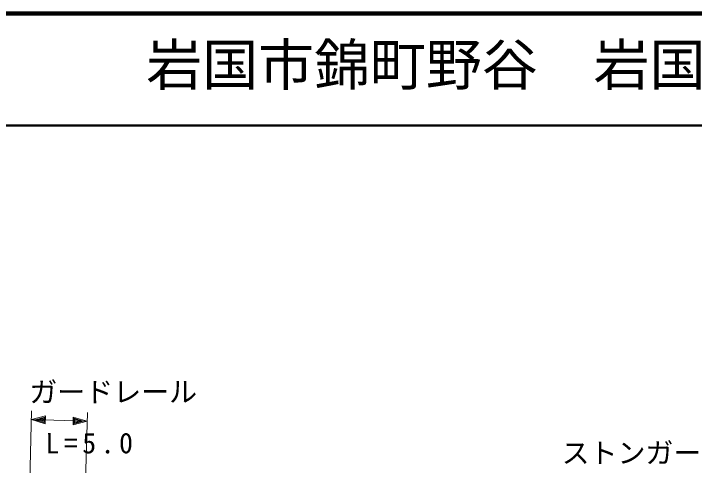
# Model space of a CAD drawing. Units: millimetres, scale not verified. Extents: x 40000 to 680000, y 20000 to 380000.
# Drawn here: x 393152 to 454042, y 339630 to 380000 of the extents above; entities that cross this region are included whole.
import ezdxf
from ezdxf.enums import TextEntityAlignment as Align

# ---------------------------------------------------------------- set-up
doc = ezdxf.new("R2010")
doc.units = ezdxf.units.MM
doc.header["$LTSCALE"] = 1000
for name, color, linetype, lineweight in [('M-STR-HTXT', 7, 'Continuous', 13), ('M-TTL', 2, 'Continuous', 140), ('M-TTL-LINE', 7, 'Continuous', 50), ('M-TTL-TXT', 7, 'Continuous', 13)]:
    doc.layers.add(name, color=color, linetype=linetype, lineweight=lineweight)
doc.styles.add('ＭＳ ゴシック', font='')
doc.styles.get('ＭＳ ゴシック').set_extended_font_data('MS Gothic')

msp = doc.modelspace()

# ---------------------------------------------------------------- linework, layer by layer
at = {"layer": 'M-STR-HTXT'}
for p, q in [((394045, 318269), (394761, 344507)), ((394740, 343715), (395995, 344045)), ((395995, 344045), (395984, 343345)), ((399043, 318133), (399759, 344370)), ((394740, 343715), (399738, 343576)), ((395984, 343345), (394740, 343715)), ((395090, 343709), (395944, 343945)), ((395936, 343445), (395090, 343709)), ((395290, 343706), (395892, 343846)), ((395887, 343546), (395290, 343706)), ((395590, 343701), (395841, 343747)), ((395839, 343647), (395590, 343701)), ((395841, 343747), (395839, 343647)), ((395892, 343846), (395887, 343546)), ((395944, 343945), (395936, 343445)), ((398482, 343246), (398493, 343946)), ((399738, 343576), (398482, 343246)), ((398493, 343946), (399738, 343576)), ((398534, 343345), (398542, 343845)), ((399388, 343581), (398534, 343345)), ((398542, 343845), (399388, 343581)), ((398585, 343445), (398590, 343745)), ((399188, 343585), (398585, 343445)), ((398590, 343745), (399188, 343585)), ((398637, 343544), (398638, 343644)), ((398888, 343590), (398637, 343544)), ((398638, 343644), (398888, 343590))]:
    msp.add_line(p, q, dxfattribs=at)
at = {"layer": 'M-TTL'}
msp.add_line((680000, 380000), (40000, 380000), dxfattribs=at)
at = {"layer": 'M-TTL-LINE'}
msp.add_line((40000, 370000), (680000, 370000), dxfattribs=at)

# ---------------------------------------------------------------- texts
at = {"layer": 'M-STR-HTXT', "style": 'ＭＳ ゴシック'}
for s, p in [('ガードレール', (394563, 344719)), ('ストンガード', (442167, 339270))]:
    msp.add_text(s, height=1833, rotation=0.1, dxfattribs=at).set_placement(p, align=Align.BOTTOM_LEFT)
at = {"layer": 'M-STR-HTXT', "insert": (395999, 340667), "char_height": 1833, "attachment_point": 7, "rotation": 0.1, "style": 'ＭＳ ゴシック'}
msp.add_mtext('\\T1.32;L=5.0', dxfattribs=at)
at = {"layer": 'M-TTL-TXT', "style": 'ＭＳ ゴシック'}
msp.add_text('岩国市錦町野谷\u3000岩国市美川町四馬神', height=3666, dxfattribs=at).set_placement((405024, 372500), align=Align.BOTTOM_LEFT)

doc.saveas('drawing.dxf')
